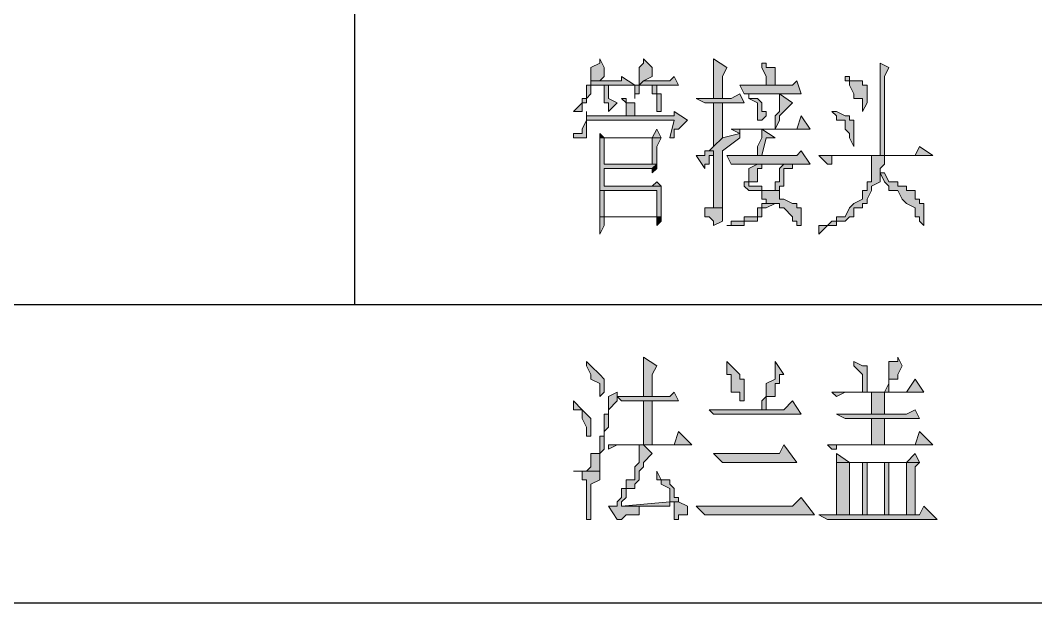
# Model space of a CAD drawing. Header units: millimetres. Extents: x 20 to 821, y 1 to 1134.
# Drawn here: x 695.48 to 737.19, y 715.82 to 739.72 of the extents above; entities that cross this region are included whole.
import ezdxf

# ---------------------------------------------------------------- set-up
doc = ezdxf.new("R2010")
doc.units = ezdxf.units.MM
doc.layers.add('1', color=7, linetype='Continuous')

msp = doc.modelspace()

# ---------------------------------------------------------------- hatches: boundary and pattern name
h = msp.add_hatch(color=0)
h.dxf.hatch_style = 2
h.paths.add_polyline_path([(719.28, 738.141732), (719.28, 737.961732), (718.92, 737.781732), (718.92, 737.241732), (719.28, 737.241732), (719.46, 737.421732), (719.46, 737.781732)])
h = msp.add_hatch(color=0)
h.dxf.hatch_style = 2
h.paths.add_polyline_path([(721.08, 738.141732), (721.08, 737.961732), (720.9, 737.781732), (720.9, 737.061732), (721.08, 737.241732), (721.44, 737.421732), (721.44, 737.781732)])
h = msp.add_hatch(color=0)
h.dxf.hatch_style = 2
h.paths.add_polyline_path([(723.96, 738.141732), (723.96, 736.521732), (724.32, 736.521732), (724.32, 737.421732), (724.5, 737.781732)])
h = msp.add_hatch(color=0)
h.dxf.hatch_style = 2
h.paths.add_polyline_path([(725.94, 737.961732), (725.94, 737.781732), (726.12, 737.421732), (726.12, 737.061732), (726.48, 737.061732), (726.48, 737.781732), (726.12, 737.781732), (726.12, 737.961732)])
h = msp.add_hatch(color=0)
h.dxf.hatch_style = 2
h.paths.add_polyline_path([(730.8, 737.961732), (730.8, 734.181732), (730.98, 734.181732), (730.98, 737.421732), (731.16, 737.781732)])
h = msp.add_hatch(color=0)
h.dxf.hatch_style = 2
h.paths.add_polyline_path([(720.18, 737.421732), (720.18, 737.241732), (719.28, 737.241732), (718.92, 737.241732), (718.92, 737.061732), (718.74, 737.061732), (718.74, 736.701732), (718.74, 736.521732), (718.56, 736.521732), (718.56, 736.341732), (718.2, 735.981732), (718.56, 735.981732), (718.56, 736.341732), (718.74, 736.341732), (718.74, 736.521732), (718.92, 736.701732), (718.92, 737.061732), (719.46, 737.061732), (720.72, 737.061732)])
h = msp.add_hatch(color=0)
h.dxf.hatch_style = 2
h.paths.add_polyline_path([(722.34, 737.421732), (722.16, 737.241732), (721.08, 737.241732), (720.9, 737.061732), (720.72, 737.061732), (720.72, 736.701732), (720.72, 736.521732), (720.72, 736.701732), (720.9, 736.701732), (720.9, 737.061732), (722.52, 737.061732)])
h = msp.add_hatch(color=0)
h.dxf.hatch_style = 2
h.paths.add_polyline_path([(727.38, 737.241732), (727.2, 737.061732), (725.04, 737.061732), (725.22, 736.701732), (727.56, 736.701732)])
h = msp.add_hatch(color=0)
h.dxf.hatch_style = 2
h.paths.add_polyline_path([(729.36, 737.421732), (729.36, 737.241732), (729.54, 737.241732), (729.54, 737.061732), (729.72, 736.701732), (729.72, 736.521732), (730.08, 736.521732), (730.08, 735.981732), (730.26, 736.341732), (730.26, 737.061732), (730.08, 737.061732), (730.08, 737.241732), (729.72, 737.241732), (729.54, 737.241732), (729.54, 737.421732)])
h = msp.add_hatch(color=0)
h.dxf.hatch_style = 2
h.paths.add_polyline_path([(719.46, 737.061732), (719.46, 736.341732), (719.64, 736.341732), (719.64, 735.981732), (720, 736.341732), (719.64, 736.521732), (719.64, 737.061732)])
h = msp.add_hatch(color=0)
h.dxf.hatch_style = 2
h.paths.add_polyline_path([(721.44, 737.061732), (721.44, 736.701732), (721.62, 736.701732), (721.62, 735.981732), (721.8, 735.981732), (721.8, 736.701732), (721.62, 736.701732), (721.62, 737.061732)])
h = msp.add_hatch(color=0)
h.dxf.hatch_style = 2
h.paths.add_polyline_path([(725.04, 736.701732), (724.68, 736.521732), (723.24, 736.521732), (723.6, 736.341732), (725.22, 736.341732)])
h = msp.add_hatch(color=0)
h.dxf.hatch_style = 2
h.paths.add_polyline_path([(725.4, 736.701732), (725.4, 736.521732), (725.76, 736.341732), (725.76, 735.621732), (725.94, 735.621732), (726.12, 735.801732), (726.12, 735.981732), (725.94, 735.981732), (725.94, 736.341732), (725.76, 736.521732), (725.4, 736.521732)])
h = msp.add_hatch(color=0)
h.dxf.hatch_style = 2
h.paths.add_polyline_path([(726.66, 736.701732), (726.66, 735.981732), (726.48, 735.801732), (726.48, 735.261732), (726.66, 735.621732), (726.66, 735.801732), (726.84, 735.981732), (727.2, 736.341732)])
h = msp.add_hatch(color=0)
h.dxf.hatch_style = 2
h.paths.add_polyline_path([(720.18, 736.521732), (720.36, 736.341732), (720.36, 735.801732), (720.72, 735.801732), (720.72, 736.341732), (720.36, 736.341732), (720.36, 736.521732)])
h = msp.add_hatch(color=0)
h.dxf.hatch_style = 2
h.paths.add_polyline_path([(724.32, 736.341732), (723.96, 736.341732), (723.96, 734.541732), (724.32, 734.901732)])
h = msp.add_hatch(color=0)
h.dxf.hatch_style = 2
h.paths.add_polyline_path([(718.74, 735.981732), (718.74, 735.621732), (718.74, 735.801732)])
h = msp.add_hatch(color=0)
h.dxf.hatch_style = 2
h.paths.add_polyline_path([(722.34, 735.981732), (722.34, 735.801732), (720.72, 735.801732), (718.74, 735.801732), (718.74, 735.621732), (722.34, 735.621732), (722.16, 734.901732), (722.34, 734.901732), (722.34, 735.081732), (722.34, 735.261732), (722.52, 735.261732), (722.88, 735.621732)])
h = msp.add_hatch(color=0)
h.dxf.hatch_style = 2
h.paths.add_polyline_path([(728.82, 735.981732), (729, 735.801732), (729, 735.621732), (729.36, 735.621732), (729.36, 735.261732), (729.54, 735.081732), (729.54, 734.901732), (729.72, 734.541732), (729.72, 735.621732), (729.54, 735.621732), (729.54, 735.801732), (729.36, 735.801732), (729, 735.981732)])
h = msp.add_hatch(color=0)
h.dxf.hatch_style = 2
h.paths.add_polyline_path([(718.74, 735.621732), (718.56, 735.261732), (718.56, 735.081732), (718.2, 735.081732), (718.2, 734.901732), (718.56, 734.901732), (718.74, 734.901732), (718.74, 735.081732), (718.74, 735.621732), (722.34, 735.621732)])
h = msp.add_hatch(color=0)
h.dxf.hatch_style = 2
h.paths.add_polyline_path([(727.56, 735.801732), (727.38, 735.261732), (724.68, 735.261732), (725.04, 735.081732), (725.04, 735.261732), (725.22, 735.261732), (727.92, 735.261732)])
h = msp.add_hatch(color=0)
h.dxf.hatch_style = 2
h.paths.add_polyline_path([(721.62, 735.261732), (721.44, 734.901732), (719.28, 734.901732), (719.28, 734.541732), (719.28, 732.741732), (721.62, 732.741732), (721.62, 731.661732), (719.46, 731.661732), (719.28, 731.661732), (719.28, 731.481732), (719.28, 730.941732), (719.46, 731.301732), (719.46, 731.661732), (721.62, 731.661732), (721.8, 731.661732), (721.8, 732.021732), (721.8, 732.921732), (719.46, 732.921732), (719.46, 733.641732), (721.44, 733.641732), (721.62, 733.821732), (719.46, 733.821732), (719.46, 734.901732), (721.8, 734.901732)])
h = msp.add_hatch(color=0)
h.dxf.hatch_style = 2
h.paths.add_polyline_path([(719.28, 735.081732), (719.28, 734.901732), (719.46, 734.901732)])
h = msp.add_hatch(color=0)
h.dxf.hatch_style = 2
h.paths.add_polyline_path([(725.04, 735.081732), (724.32, 734.901732), (723.96, 734.541732), (723.78, 734.361732), (723.6, 734.361732), (723.96, 734.361732), (723.96, 732.021732), (724.32, 732.021732), (724.32, 734.361732), (725.04, 734.901732)])
h = msp.add_hatch(color=0)
h.dxf.hatch_style = 2
h.paths.add_polyline_path([(725.94, 735.261732), (725.94, 734.901732), (725.76, 734.541732), (725.76, 734.181732), (725.94, 734.181732), (726.12, 734.901732), (726.48, 734.901732)])
h = msp.add_hatch(color=0)
h.dxf.hatch_style = 2
h.paths.add_polyline_path([(721.8, 734.901732), (721.44, 734.901732), (721.44, 733.821732), (719.46, 733.821732), (721.62, 733.821732), (721.62, 734.541732)])
h = msp.add_hatch(color=0)
h.dxf.hatch_style = 2
h.paths.add_polyline_path([(723.6, 734.361732), (723.6, 734.181732), (723.24, 734.181732), (723.6, 733.641732), (723.6, 733.821732), (723.78, 733.821732), (723.78, 734.181732), (723.96, 734.181732), (723.96, 734.361732)])
h = msp.add_hatch(color=0)
h.dxf.hatch_style = 2
h.paths.add_polyline_path([(727.56, 734.361732), (727.38, 734.181732), (724.5, 734.181732), (724.68, 733.821732), (727.92, 733.821732)])
h = msp.add_hatch(color=0)
h.dxf.hatch_style = 2
h.paths.add_polyline_path([(732.42, 734.541732), (732.24, 734.181732), (728.28, 734.181732), (728.64, 733.821732), (728.82, 733.821732), (728.82, 734.181732), (732.96, 734.181732)])
h = msp.add_hatch(color=0)
h.dxf.hatch_style = 2
h.paths.add_polyline_path([(721.62, 733.821732), (721.44, 733.641732), (721.44, 733.461732), (721.62, 733.641732)])
h = msp.add_hatch(color=0)
h.dxf.hatch_style = 2
h.paths.add_polyline_path([(725.76, 733.821732), (725.4, 733.641732), (725.4, 733.101732), (725.22, 733.101732), (725.22, 732.921732), (725.4, 732.741732), (725.94, 732.741732), (725.94, 732.381732), (726.12, 732.381732), (726.12, 732.201732), (726.66, 732.201732), (726.66, 732.021732), (726.84, 732.021732), (727.2, 731.661732), (727.2, 731.481732), (727.38, 731.481732), (727.38, 731.301732), (727.56, 731.301732), (727.56, 732.021732), (727.38, 732.021732), (727.38, 732.201732), (727.2, 732.201732), (726.84, 732.381732), (726.66, 732.381732), (726.66, 732.741732), (725.94, 732.741732), (725.94, 732.921732), (725.4, 732.921732), (725.4, 733.101732), (725.76, 733.101732), (725.76, 733.461732), (725.76, 733.641732), (725.94, 733.641732), (725.94, 733.821732), (726.84, 733.821732)])
h = msp.add_hatch(color=0)
h.dxf.hatch_style = 2
h.paths.add_polyline_path([(727.2, 733.821732), (725.76, 733.821732), (726.84, 733.821732), (726.66, 733.641732), (726.66, 733.101732), (726.48, 733.101732), (726.48, 732.741732), (726.66, 732.741732), (726.66, 732.921732), (726.84, 732.921732), (726.84, 733.641732), (727.2, 733.641732)])
h = msp.add_hatch(color=0)
h.dxf.hatch_style = 2
h.paths.add_polyline_path([(730.98, 734.181732), (730.44, 734.181732), (730.44, 733.821732), (730.44, 733.101732), (730.26, 733.101732), (730.26, 732.741732), (730.08, 732.741732), (730.08, 732.381732), (729.72, 732.201732), (729.54, 732.021732), (729.36, 731.661732), (729, 731.661732), (729, 731.481732), (728.82, 731.481732), (728.64, 731.301732), (728.28, 731.301732), (728.28, 730.941732), (728.64, 731.301732), (729, 731.301732), (729, 731.481732), (729.36, 731.481732), (729.54, 731.661732), (729.72, 731.661732), (729.72, 732.021732), (730.08, 732.021732), (730.08, 732.201732), (730.26, 732.201732), (730.26, 732.381732), (730.44, 732.741732), (730.44, 732.921732), (730.8, 733.101732), (730.8, 733.461732), (730.98, 733.461732), (730.8, 733.461732), (730.8, 733.641732), (730.98, 733.821732)])
h = msp.add_hatch(color=0)
h.dxf.hatch_style = 2
h.paths.add_polyline_path([(730.98, 733.461732), (730.8, 733.461732), (730.98, 733.101732), (731.16, 732.921732), (731.16, 732.741732), (731.52, 732.741732), (731.7, 732.381732), (731.88, 732.201732), (732.24, 732.021732), (732.24, 731.661732), (732.42, 731.661732), (732.42, 731.481732), (732.6, 731.301732), (732.6, 731.481732), (732.6, 732.201732), (732.42, 732.201732), (732.42, 732.381732), (732.24, 732.381732), (732.24, 732.741732), (731.88, 732.741732), (731.88, 732.921732), (731.7, 732.921732), (731.52, 732.921732), (731.52, 733.101732), (731.16, 733.101732)])
h = msp.add_hatch(color=0)
h.dxf.hatch_style = 2
h.paths.add_polyline_path([(721.62, 733.101732), (721.44, 732.921732), (719.46, 732.921732), (721.8, 732.921732)])
h = msp.add_hatch(color=0)
h.dxf.hatch_style = 2
h.paths.add_polyline_path([(719.28, 732.741732), (719.28, 731.661732), (719.46, 731.661732), (719.46, 732.741732), (721.62, 732.741732)])
h = msp.add_hatch(color=0)
h.dxf.hatch_style = 2
h.paths.add_polyline_path([(726.12, 732.201732), (725.94, 732.201732), (725.94, 732.021732), (725.76, 732.021732), (725.76, 731.661732), (725.22, 731.661732), (725.22, 731.481732), (724.68, 731.481732), (724.68, 731.301732), (724.5, 731.301732), (724.68, 731.301732), (725.22, 731.301732), (725.22, 731.481732), (725.76, 731.481732), (725.76, 731.661732), (725.94, 731.661732), (725.94, 732.021732), (726.12, 732.021732), (726.48, 732.201732)])
h = msp.add_hatch(color=0)
h.dxf.hatch_style = 2
h.paths.add_polyline_path([(723.6, 732.021732), (723.6, 731.661732), (723.78, 731.661732), (723.96, 731.481732), (723.96, 731.301732), (724.32, 731.481732), (724.32, 732.021732), (723.96, 732.021732)])
h = msp.add_hatch(color=0)
h.dxf.hatch_style = 2
h.paths.add_polyline_path([(721.8, 731.661732), (721.62, 731.661732), (721.62, 731.301732), (721.8, 731.481732)])
h = msp.add_hatch(color=0)
h.dxf.hatch_style = 2
h.paths.add_polyline_path([(721.08, 725.901732), (721.08, 724.281732), (721.44, 724.281732), (721.44, 725.181732), (721.62, 725.541732)])
h = msp.add_hatch(color=0)
h.dxf.hatch_style = 2
h.paths.add_polyline_path([(731.52, 725.901732), (731.52, 725.721732), (731.16, 725.721732), (731.16, 724.821732), (730.98, 724.461732), (731.16, 724.461732), (731.16, 724.821732), (731.16, 725.001732), (731.52, 725.001732), (731.52, 725.181732), (731.7, 725.541732)])
h = msp.add_hatch(color=0)
h.dxf.hatch_style = 2
h.paths.add_polyline_path([(718.74, 725.721732), (718.74, 725.541732), (718.92, 725.181732), (718.92, 725.001732), (719.28, 724.821732), (719.28, 724.281732), (719.46, 724.461732), (719.46, 725.001732), (719.28, 725.181732), (718.92, 725.541732)])
h = msp.add_hatch(color=0)
h.dxf.hatch_style = 2
h.paths.add_polyline_path([(724.5, 725.721732), (724.5, 725.181732), (724.68, 725.181732), (724.68, 724.461732), (725.04, 724.461732), (725.04, 724.101732), (725.22, 724.101732), (725.22, 725.001732), (725.04, 725.001732), (725.04, 725.181732), (724.68, 725.541732)])
h = msp.add_hatch(color=0)
h.dxf.hatch_style = 2
h.paths.add_polyline_path([(726.48, 725.721732), (726.48, 725.001732), (726.12, 724.821732), (726.12, 724.281732), (725.94, 724.101732), (725.94, 723.741732), (726.12, 723.741732), (726.12, 724.281732), (726.48, 724.281732), (726.48, 724.821732), (726.66, 724.821732), (726.66, 725.001732), (726.66, 725.181732), (726.84, 725.181732)])
h = msp.add_hatch(color=0)
h.dxf.hatch_style = 2
h.paths.add_polyline_path([(729.72, 725.721732), (729.72, 725.541732), (730.08, 725.181732), (730.08, 724.461732), (730.26, 724.461732), (730.26, 725.541732), (730.08, 725.541732)])
h = msp.add_hatch(color=0)
h.dxf.hatch_style = 2
h.paths.add_polyline_path([(732.24, 725.001732), (731.88, 724.461732), (728.82, 724.461732), (729, 724.281732), (729.36, 724.461732), (732.6, 724.461732)])
h = msp.add_hatch(color=0)
h.dxf.hatch_style = 2
h.paths.add_polyline_path([(720, 724.461732), (719.64, 724.281732), (719.64, 723.561732), (719.46, 723.561732), (719.46, 722.661732), (719.28, 722.661732), (719.28, 721.941732), (718.92, 721.941732), (718.92, 721.401732), (718.74, 721.221732), (719.28, 721.221732), (719.28, 721.401732), (719.28, 721.941732), (719.46, 722.121732), (719.46, 722.841732), (719.64, 723.021732), (719.64, 723.741732), (720, 724.101732)])
h = msp.add_hatch(color=0)
h.dxf.hatch_style = 2
h.paths.add_polyline_path([(722.34, 724.461732), (722.16, 724.281732), (720, 724.281732), (720.18, 724.101732), (722.52, 724.101732)])
h = msp.add_hatch(color=0)
h.dxf.hatch_style = 2
h.paths.add_polyline_path([(730.44, 723.561732), (730.98, 723.561732), (730.98, 724.461732), (730.44, 724.461732)])
h = msp.add_hatch(color=0)
h.dxf.hatch_style = 2
h.paths.add_polyline_path([(718.2, 724.101732), (718.2, 723.741732), (718.56, 723.741732), (718.56, 723.381732), (718.74, 723.021732), (718.74, 722.661732), (718.92, 722.661732), (718.92, 723.381732), (718.74, 723.561732), (718.56, 723.741732)])
h = msp.add_hatch(color=0)
h.dxf.hatch_style = 2
h.paths.add_polyline_path([(721.08, 722.301732), (721.44, 722.301732), (721.44, 724.101732), (721.08, 724.101732)])
h = msp.add_hatch(color=0)
h.dxf.hatch_style = 2
h.paths.add_polyline_path([(727.2, 724.101732), (726.84, 723.741732), (723.78, 723.741732), (723.96, 723.561732), (727.56, 723.561732)])
h = msp.add_hatch(color=0)
h.dxf.hatch_style = 2
h.paths.add_polyline_path([(732.24, 723.741732), (731.88, 723.561732), (729, 723.561732), (729.36, 723.381732), (732.42, 723.381732)])
h = msp.add_hatch(color=0)
h.dxf.hatch_style = 2
h.paths.add_polyline_path([(730.44, 722.301732), (730.98, 722.301732), (730.98, 723.381732), (730.44, 723.381732)])
h = msp.add_hatch(color=0)
h.dxf.hatch_style = 2
h.paths.add_polyline_path([(722.52, 722.841732), (722.34, 722.301732), (719.64, 722.301732), (719.64, 722.121732), (720, 722.301732), (723.06, 722.301732)])
h = msp.add_hatch(color=0)
h.dxf.hatch_style = 2
h.paths.add_polyline_path([(732.42, 722.841732), (732.24, 722.301732), (728.64, 722.301732), (728.82, 722.121732), (729, 722.121732), (729, 722.301732), (732.96, 722.301732)])
h = msp.add_hatch(color=0)
h.dxf.hatch_style = 2
h.paths.add_polyline_path([(721.08, 722.301732), (720.9, 722.301732), (720.9, 722.121732), (720.9, 721.581732), (720.72, 721.401732), (720.72, 720.861732), (720.36, 720.861732), (720.36, 720.501732), (720.18, 720.501732), (720.18, 720.141732), (720, 719.961732), (720, 719.781732), (719.64, 719.781732), (720, 719.241732), (720.18, 719.241732), (720.36, 719.421732), (720.9, 719.421732), (720.9, 719.781732), (721.8, 719.781732), (720.18, 719.781732), (720.18, 719.961732), (720.36, 720.141732), (720.36, 720.501732), (720.72, 720.501732), (720.72, 720.681732), (720.9, 720.861732), (720.9, 721.221732), (721.08, 721.401732), (721.08, 721.581732), (721.44, 721.941732)])
h = msp.add_hatch(color=0)
h.dxf.hatch_style = 2
h.paths.add_polyline_path([(726.84, 722.301732), (726.66, 721.941732), (723.96, 721.941732), (724.32, 721.581732), (727.38, 721.581732)])
h = msp.add_hatch(color=0)
h.dxf.hatch_style = 2
h.paths.add_polyline_path([(732.24, 721.941732), (731.88, 721.581732), (729, 721.581732), (729, 721.401732), (729, 719.421732), (729.54, 719.421732), (729.54, 721.581732), (730.08, 721.581732), (732.42, 721.581732)])
h = msp.add_hatch(color=0)
h.dxf.hatch_style = 2
h.paths.add_polyline_path([(729, 721.941732), (729, 721.581732), (729.54, 721.581732)])
h = msp.add_hatch(color=0)
h.dxf.hatch_style = 2
h.paths.add_polyline_path([(732.42, 721.581732), (731.88, 721.581732), (731.88, 719.421732), (729, 719.421732), (732.24, 719.421732), (732.24, 721.401732)])
h = msp.add_hatch(color=0)
h.dxf.hatch_style = 2
h.paths.add_polyline_path([(730.08, 719.421732), (730.26, 719.421732), (730.26, 721.581732), (730.08, 721.581732)])
h = msp.add_hatch(color=0)
h.dxf.hatch_style = 2
h.paths.add_polyline_path([(730.98, 719.421732), (731.16, 719.421732), (731.16, 721.581732), (730.98, 721.581732)])
h = msp.add_hatch(color=0)
h.dxf.hatch_style = 2
h.paths.add_polyline_path([(718.2, 721.221732), (718.56, 721.221732), (718.56, 720.861732), (718.74, 720.861732), (718.74, 720.681732), (718.74, 719.241732), (718.92, 719.241732), (718.92, 719.961732), (718.92, 720.141732), (718.92, 720.681732), (719.28, 720.861732), (719.28, 721.221732), (718.74, 721.221732)])
h = msp.add_hatch(color=0)
h.dxf.hatch_style = 2
h.paths.add_polyline_path([(721.62, 721.221732), (721.62, 720.861732), (721.8, 720.861732), (721.8, 720.681732), (722.16, 720.501732), (722.16, 719.961732), (720.18, 719.781732), (722.16, 719.781732), (722.16, 719.961732), (722.52, 719.961732), (722.52, 720.141732), (722.34, 720.141732), (722.34, 720.501732), (722.16, 720.681732), (722.16, 720.861732), (721.8, 720.861732)])
h = msp.add_hatch(color=0)
h.dxf.hatch_style = 2
h.paths.add_polyline_path([(727.56, 720.141732), (727.2, 719.781732), (723.24, 719.781732), (723.6, 719.421732), (728.1, 719.421732)])
h = msp.add_hatch(color=0)
h.dxf.hatch_style = 2
h.paths.add_polyline_path([(722.52, 719.961732), (722.34, 719.961732), (722.34, 719.781732), (722.34, 719.241732), (722.52, 719.241732), (722.52, 719.421732), (722.88, 719.421732), (722.88, 719.781732)])
h = msp.add_hatch(color=0)
h.dxf.hatch_style = 2
h.paths.add_polyline_path([(732.6, 719.781732), (732.42, 719.421732), (728.28, 719.421732), (728.64, 719.241732), (733.14, 719.241732)])

# ---------------------------------------------------------------- linework, layer by layer
at = {"layer": '1', "color": 0, "lineweight": 25}
for points in [[(709.2, 813.381732), (709.2, 728.061732)], [(557.64, 728.061732), (821.16, 728.061732)], [(557.64, 715.821732), (821.16, 715.821732)]]:
    msp.add_lwpolyline(points, dxfattribs=at)
at = {"layer": '1', "color": 0, "lineweight": 5}
for points in [[(719.28, 738.141732), (719.28, 737.961732), (718.92, 737.781732), (718.92, 737.241732), (719.28, 737.241732), (719.46, 737.421732), (719.46, 737.781732), (719.28, 738.141732)], [(721.08, 738.141732), (721.08, 737.961732), (720.9, 737.781732), (720.9, 737.061732), (721.08, 737.241732), (721.44, 737.421732), (721.44, 737.781732), (721.08, 738.141732)], [(723.96, 738.141732), (723.96, 736.521732), (724.32, 736.521732), (724.32, 737.421732), (724.5, 737.781732), (723.96, 738.141732)], [(725.94, 737.961732), (725.94, 737.781732), (726.12, 737.421732), (726.12, 737.061732), (726.48, 737.061732), (726.48, 737.781732), (726.12, 737.781732), (726.12, 737.961732), (725.94, 737.961732)], [(730.8, 737.961732), (730.8, 734.181732), (730.98, 734.181732), (730.98, 737.421732), (731.16, 737.781732), (730.8, 737.961732)], [(720.18, 737.421732), (720.18, 737.241732), (719.28, 737.241732), (718.92, 737.241732), (718.92, 737.061732), (718.74, 737.061732), (718.74, 736.701732), (718.74, 736.521732), (718.56, 736.521732), (718.56, 736.341732), (718.2, 735.981732), (718.56, 735.981732), (718.56, 736.341732), (718.74, 736.341732), (718.74, 736.521732), (718.92, 736.701732), (718.92, 737.061732), (719.46, 737.061732), (720.72, 737.061732), (720.18, 737.421732)], [(722.34, 737.421732), (722.16, 737.241732), (721.08, 737.241732), (720.9, 737.061732), (720.72, 737.061732), (720.72, 736.701732), (720.72, 736.521732), (720.72, 736.701732), (720.9, 736.701732), (720.9, 737.061732), (722.52, 737.061732), (722.34, 737.421732)], [(727.38, 737.241732), (727.2, 737.061732), (725.04, 737.061732), (725.22, 736.701732), (727.56, 736.701732), (727.38, 737.241732)], [(729.36, 737.421732), (729.36, 737.241732), (729.54, 737.241732), (729.54, 737.061732), (729.72, 736.701732), (729.72, 736.521732), (730.08, 736.521732), (730.08, 735.981732), (730.26, 736.341732), (730.26, 737.061732), (730.08, 737.061732), (730.08, 737.241732), (729.72, 737.241732), (729.72, 737.241732), (729.54, 737.241732), (729.54, 737.421732), (729.36, 737.421732)], [(719.46, 737.061732), (719.46, 736.341732), (719.64, 736.341732), (719.64, 735.981732), (720, 736.341732), (719.64, 736.521732), (719.64, 737.061732), (719.46, 737.061732)], [(721.44, 737.061732), (721.44, 736.701732), (721.62, 736.701732), (721.62, 735.981732), (721.8, 735.981732), (721.8, 736.701732), (721.62, 736.701732), (721.62, 737.061732), (721.44, 737.061732)], [(725.04, 736.701732), (724.68, 736.521732), (723.24, 736.521732), (723.6, 736.341732), (725.22, 736.341732), (725.04, 736.701732)], [(725.4, 736.701732), (725.4, 736.521732), (725.76, 736.341732), (725.76, 735.621732), (725.94, 735.621732), (726.12, 735.801732), (726.12, 735.981732), (725.94, 735.981732), (725.94, 736.341732), (725.76, 736.521732), (725.4, 736.521732), (725.4, 736.701732)], [(726.66, 736.701732), (726.66, 735.981732), (726.48, 735.801732), (726.48, 735.261732), (726.66, 735.621732), (726.66, 735.801732), (726.84, 735.981732), (727.2, 736.341732), (726.66, 736.701732)], [(720.18, 736.521732), (720.36, 736.341732), (720.36, 735.801732), (720.72, 735.801732), (720.72, 736.341732), (720.36, 736.341732), (720.36, 736.521732), (720.18, 736.521732)], [(724.32, 736.341732), (723.96, 736.341732), (723.96, 734.541732), (724.32, 734.901732), (724.32, 736.341732)], [(718.74, 735.981732), (718.74, 735.621732), (718.74, 735.801732), (718.74, 735.981732)], [(722.34, 735.981732), (722.34, 735.801732), (720.72, 735.801732), (718.74, 735.801732), (718.74, 735.621732), (722.34, 735.621732), (722.16, 734.901732), (722.34, 734.901732), (722.34, 735.081732), (722.34, 735.261732), (722.52, 735.261732), (722.88, 735.621732), (722.34, 735.981732)], [(728.82, 735.981732), (729, 735.801732), (729, 735.621732), (729.36, 735.621732), (729.36, 735.261732), (729.54, 735.081732), (729.54, 734.901732), (729.72, 734.541732), (729.72, 735.621732), (729.54, 735.621732), (729.54, 735.801732), (729.36, 735.801732), (729, 735.981732), (728.82, 735.981732)], [(718.74, 735.621732), (718.56, 735.261732), (718.56, 735.081732), (718.2, 735.081732), (718.2, 734.901732), (718.56, 734.901732), (718.74, 734.901732), (718.74, 735.081732), (718.74, 735.621732), (722.34, 735.621732), (718.74, 735.621732)], [(727.56, 735.801732), (727.38, 735.261732), (724.68, 735.261732), (725.04, 735.081732), (725.04, 735.261732), (725.22, 735.261732), (727.92, 735.261732), (727.56, 735.801732)], [(721.62, 735.261732), (721.44, 734.901732), (719.28, 734.901732), (719.28, 734.541732), (719.28, 732.741732), (721.62, 732.741732), (721.62, 731.661732), (719.46, 731.661732), (719.28, 731.661732), (719.28, 731.481732), (719.28, 730.941732), (719.46, 731.301732), (719.46, 731.661732), (721.62, 731.661732), (721.8, 731.661732), (721.8, 732.021732), (721.8, 732.921732), (719.46, 732.921732), (719.46, 733.641732), (721.44, 733.641732), (721.62, 733.821732), (719.46, 733.821732), (719.46, 734.901732), (721.8, 734.901732), (721.62, 735.261732)], [(719.28, 735.081732), (719.28, 734.901732), (719.46, 734.901732), (719.28, 735.081732)], [(725.04, 735.081732), (724.32, 734.901732), (723.96, 734.541732), (723.78, 734.361732), (723.6, 734.361732), (723.96, 734.361732), (723.96, 732.021732), (724.32, 732.021732), (724.32, 734.361732), (725.04, 734.901732), (725.04, 735.081732)], [(725.94, 735.261732), (725.94, 734.901732), (725.76, 734.541732), (725.76, 734.181732), (725.94, 734.181732), (726.12, 734.901732), (726.48, 734.901732), (725.94, 735.261732)], [(721.8, 734.901732), (721.44, 734.901732), (721.44, 733.821732), (719.46, 733.821732), (721.62, 733.821732), (721.62, 734.541732), (721.8, 734.901732)], [(723.6, 734.361732), (723.6, 734.181732), (723.24, 734.181732), (723.6, 733.641732), (723.6, 733.821732), (723.78, 733.821732), (723.78, 734.181732), (723.96, 734.181732), (723.96, 734.361732), (723.6, 734.361732)], [(727.56, 734.361732), (727.38, 734.181732), (724.5, 734.181732), (724.68, 733.821732), (727.92, 733.821732), (727.56, 734.361732)], [(732.42, 734.541732), (732.24, 734.181732), (728.28, 734.181732), (728.64, 733.821732), (728.82, 733.821732), (728.82, 734.181732), (732.96, 734.181732), (732.42, 734.541732)], [(721.62, 733.821732), (721.44, 733.641732), (721.44, 733.461732), (721.62, 733.641732), (721.62, 733.821732)], [(725.76, 733.821732), (725.4, 733.641732), (725.4, 733.101732), (725.22, 733.101732), (725.22, 732.921732), (725.4, 732.741732), (725.94, 732.741732), (725.94, 732.381732), (726.12, 732.381732), (726.12, 732.201732), (726.66, 732.201732), (726.66, 732.021732), (726.84, 732.021732), (727.2, 731.661732), (727.2, 731.481732), (727.38, 731.481732), (727.38, 731.301732), (727.56, 731.301732), (727.56, 732.021732), (727.38, 732.021732), (727.38, 732.201732), (727.2, 732.201732), (726.84, 732.381732), (726.66, 732.381732), (726.66, 732.741732), (725.94, 732.741732), (725.94, 732.921732), (725.4, 732.921732), (725.4, 733.101732), (725.76, 733.101732), (725.76, 733.461732), (725.76, 733.641732), (725.94, 733.641732), (725.94, 733.821732), (726.84, 733.821732), (725.76, 733.821732)], [(727.2, 733.821732), (725.76, 733.821732), (726.84, 733.821732), (726.66, 733.641732), (726.66, 733.101732), (726.48, 733.101732), (726.48, 732.741732), (726.66, 732.741732), (726.66, 732.921732), (726.84, 732.921732), (726.84, 733.641732), (727.2, 733.641732), (727.2, 733.821732)], [(730.98, 734.181732), (730.44, 734.181732), (730.44, 733.821732), (730.44, 733.101732), (730.26, 733.101732), (730.26, 732.741732), (730.08, 732.741732), (730.08, 732.381732), (729.72, 732.201732), (729.54, 732.021732), (729.36, 731.661732), (729, 731.661732), (729, 731.481732), (728.82, 731.481732), (728.82, 731.481732), (728.64, 731.301732), (728.28, 731.301732), (728.28, 730.941732), (728.64, 731.301732), (729, 731.301732), (729, 731.481732), (729.36, 731.481732), (729.54, 731.661732), (729.72, 731.661732), (729.72, 732.021732), (730.08, 732.021732), (730.08, 732.201732), (730.26, 732.201732), (730.26, 732.381732), (730.44, 732.741732), (730.44, 732.921732), (730.8, 733.101732), (730.8, 733.461732), (730.98, 733.461732), (730.8, 733.461732), (730.8, 733.641732), (730.98, 733.821732), (730.98, 734.181732)], [(730.98, 733.461732), (730.8, 733.461732), (730.98, 733.101732), (731.16, 732.921732), (731.16, 732.741732), (731.52, 732.741732), (731.7, 732.381732), (731.88, 732.201732), (732.24, 732.021732), (732.24, 731.661732), (732.42, 731.661732), (732.42, 731.481732), (732.6, 731.301732), (732.6, 731.481732), (732.6, 731.481732), (732.6, 732.201732), (732.42, 732.201732), (732.42, 732.381732), (732.24, 732.381732), (732.24, 732.741732), (731.88, 732.741732), (731.88, 732.921732), (731.7, 732.921732), (731.52, 732.921732), (731.52, 733.101732), (731.16, 733.101732), (730.98, 733.461732)], [(721.62, 733.101732), (721.44, 732.921732), (719.46, 732.921732), (721.8, 732.921732), (721.62, 733.101732)], [(719.28, 732.741732), (719.28, 731.661732), (719.46, 731.661732), (719.46, 732.741732), (721.62, 732.741732), (719.28, 732.741732)], [(726.12, 732.201732), (725.94, 732.201732), (725.94, 732.021732), (725.76, 732.021732), (725.76, 731.661732), (725.22, 731.661732), (725.22, 731.481732), (724.68, 731.481732), (724.68, 731.301732), (724.5, 731.301732), (724.68, 731.301732), (725.22, 731.301732), (725.22, 731.481732), (725.76, 731.481732), (725.76, 731.661732), (725.94, 731.661732), (725.94, 732.021732), (726.12, 732.021732), (726.48, 732.201732), (726.12, 732.201732)], [(723.6, 732.021732), (723.6, 731.661732), (723.78, 731.661732), (723.96, 731.481732), (723.96, 731.301732), (724.32, 731.481732), (724.32, 732.021732), (723.96, 732.021732), (723.6, 732.021732)], [(721.8, 731.661732), (721.62, 731.661732), (721.62, 731.301732), (721.8, 731.481732), (721.8, 731.661732)], [(721.08, 725.901732), (721.08, 724.281732), (721.44, 724.281732), (721.44, 725.181732), (721.62, 725.541732), (721.08, 725.901732)], [(731.52, 725.901732), (731.52, 725.721732), (731.16, 725.721732), (731.16, 724.821732), (730.98, 724.461732), (731.16, 724.461732), (731.16, 724.821732), (731.16, 725.001732), (731.52, 725.001732), (731.52, 725.181732), (731.7, 725.541732), (731.52, 725.901732)], [(718.74, 725.721732), (718.74, 725.541732), (718.92, 725.181732), (718.92, 725.001732), (719.28, 724.821732), (719.28, 724.281732), (719.46, 724.461732), (719.46, 725.001732), (719.28, 725.181732), (718.92, 725.541732), (718.74, 725.721732)], [(724.5, 725.721732), (724.5, 725.181732), (724.68, 725.181732), (724.68, 724.461732), (725.04, 724.461732), (725.04, 724.101732), (725.22, 724.101732), (725.22, 725.001732), (725.04, 725.001732), (725.04, 725.181732), (724.68, 725.541732), (724.5, 725.721732)], [(726.48, 725.721732), (726.48, 725.001732), (726.12, 724.821732), (726.12, 724.281732), (725.94, 724.101732), (725.94, 723.741732), (726.12, 723.741732), (726.12, 724.281732), (726.48, 724.281732), (726.48, 724.821732), (726.66, 724.821732), (726.66, 725.001732), (726.66, 725.001732), (726.66, 725.181732), (726.84, 725.181732), (726.48, 725.721732)], [(729.72, 725.721732), (729.72, 725.541732), (730.08, 725.181732), (730.08, 724.461732), (730.26, 724.461732), (730.26, 725.541732), (730.08, 725.541732), (729.72, 725.721732)], [(732.24, 725.001732), (731.88, 724.461732), (728.82, 724.461732), (729, 724.281732), (729.36, 724.461732), (732.6, 724.461732), (732.24, 725.001732)], [(720, 724.461732), (719.64, 724.281732), (719.64, 723.561732), (719.46, 723.561732), (719.46, 722.661732), (719.28, 722.661732), (719.28, 721.941732), (718.92, 721.941732), (718.92, 721.401732), (718.74, 721.221732), (718.74, 721.221732), (719.28, 721.221732), (719.28, 721.401732), (719.28, 721.941732), (719.46, 722.121732), (719.46, 722.841732), (719.64, 723.021732), (719.64, 723.741732), (720, 724.101732), (720, 724.461732)], [(722.34, 724.461732), (722.16, 724.281732), (720, 724.281732), (720.18, 724.101732), (722.52, 724.101732), (722.34, 724.461732)], [(730.44, 723.561732), (730.98, 723.561732), (730.98, 724.461732), (730.44, 724.461732), (730.44, 723.561732)], [(718.2, 724.101732), (718.2, 723.741732), (718.56, 723.741732), (718.56, 723.381732), (718.74, 723.021732), (718.74, 722.661732), (718.92, 722.661732), (718.92, 723.381732), (718.74, 723.561732), (718.56, 723.741732), (718.2, 724.101732)], [(721.08, 722.301732), (721.44, 722.301732), (721.44, 724.101732), (721.08, 724.101732), (721.08, 722.301732)], [(727.2, 724.101732), (726.84, 723.741732), (723.78, 723.741732), (723.96, 723.561732), (727.56, 723.561732), (727.2, 724.101732)], [(732.24, 723.741732), (731.88, 723.561732), (729, 723.561732), (729.36, 723.381732), (732.42, 723.381732), (732.24, 723.741732)], [(730.44, 722.301732), (730.98, 722.301732), (730.98, 723.381732), (730.44, 723.381732), (730.44, 722.301732)], [(722.52, 722.841732), (722.34, 722.301732), (719.64, 722.301732), (719.64, 722.121732), (720, 722.301732), (723.06, 722.301732), (722.52, 722.841732)], [(732.42, 722.841732), (732.24, 722.301732), (728.64, 722.301732), (728.82, 722.121732), (729, 722.121732), (729, 722.301732), (732.96, 722.301732), (732.42, 722.841732)], [(721.08, 722.301732), (720.9, 722.301732), (720.9, 722.121732), (720.9, 721.581732), (720.72, 721.401732), (720.72, 720.861732), (720.36, 720.861732), (720.36, 720.501732), (720.18, 720.501732), (720.18, 720.141732), (720, 719.961732), (720, 719.781732), (719.64, 719.781732), (720, 719.241732), (720.18, 719.241732), (720.36, 719.421732), (720.9, 719.421732), (720.9, 719.781732), (721.8, 719.781732), (720.18, 719.781732), (720.18, 719.961732), (720.36, 720.141732), (720.36, 720.501732), (720.72, 720.501732), (720.72, 720.681732), (720.9, 720.861732), (720.9, 721.221732), (721.08, 721.401732), (721.08, 721.581732), (721.44, 721.941732), (721.08, 722.301732)], [(726.84, 722.301732), (726.66, 721.941732), (723.96, 721.941732), (724.32, 721.581732), (727.38, 721.581732), (726.84, 722.301732)], [(732.24, 721.941732), (731.88, 721.581732), (729, 721.581732), (729, 721.401732), (729, 719.421732), (729.54, 719.421732), (729.54, 721.581732), (730.08, 721.581732), (732.42, 721.581732), (732.24, 721.941732)], [(729, 721.941732), (729, 721.581732), (729.54, 721.581732), (729, 721.941732)], [(732.42, 721.581732), (731.88, 721.581732), (731.88, 719.421732), (729, 719.421732), (732.24, 719.421732), (732.24, 721.401732), (732.42, 721.581732)], [(730.08, 719.421732), (730.26, 719.421732), (730.26, 721.581732), (730.08, 721.581732), (730.08, 719.421732)], [(730.98, 719.421732), (731.16, 719.421732), (731.16, 721.581732), (730.98, 721.581732), (730.98, 719.421732)], [(718.2, 721.221732), (718.56, 721.221732), (718.56, 720.861732), (718.74, 720.861732), (718.74, 720.681732), (718.74, 719.241732), (718.92, 719.241732), (718.92, 719.961732), (718.92, 720.141732), (718.92, 720.681732), (719.28, 720.861732), (719.28, 721.221732), (718.74, 721.221732), (718.2, 721.221732)], [(721.62, 721.221732), (721.62, 720.861732), (721.8, 720.861732), (721.8, 720.681732), (722.16, 720.501732), (722.16, 719.961732), (720.18, 719.781732), (722.16, 719.781732), (722.16, 719.961732), (722.52, 719.961732), (722.52, 720.141732), (722.34, 720.141732), (722.34, 720.501732), (722.16, 720.681732), (722.16, 720.861732), (721.8, 720.861732), (721.62, 721.221732)], [(727.56, 720.141732), (727.2, 719.781732), (723.24, 719.781732), (723.6, 719.421732), (728.1, 719.421732), (727.56, 720.141732)], [(722.52, 719.961732), (722.34, 719.961732), (722.34, 719.781732), (722.34, 719.241732), (722.52, 719.241732), (722.52, 719.421732), (722.88, 719.421732), (722.88, 719.781732), (722.52, 719.961732)], [(732.6, 719.781732), (732.42, 719.421732), (728.28, 719.421732), (728.64, 719.241732), (733.14, 719.241732), (732.6, 719.781732)]]:
    msp.add_lwpolyline(points, dxfattribs=at)

doc.saveas('drawing.dxf')
